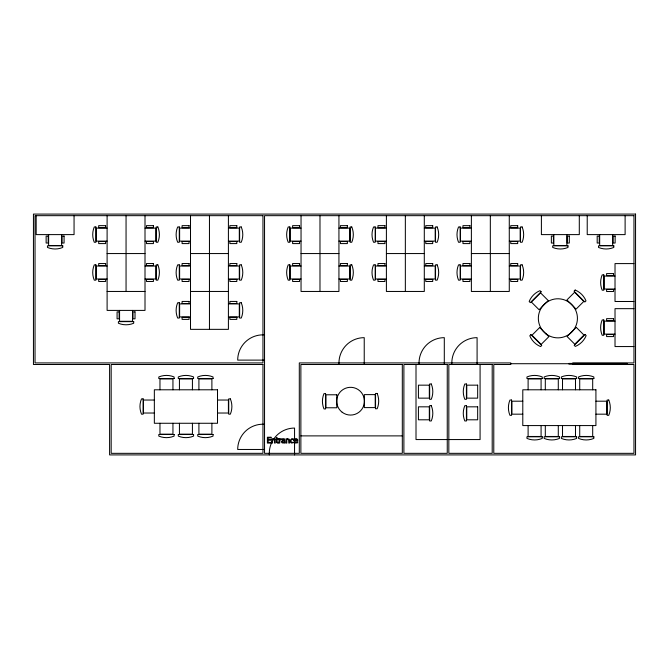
<?xml version="1.0" encoding="UTF-8"?>
<svg xmlns="http://www.w3.org/2000/svg" width="669" height="669" viewBox="0 0 669 669"><rect width="100%" height="100%" fill="white"/><g stroke="black" fill="none" stroke-linecap="round" stroke-linejoin="round"><path stroke-width="1" d="M107.107 228.121L96.211 228.121L96.211 241.099L107.107 241.099M145.006 228.121L155.894 228.121L155.894 241.099L145.006 241.099M190.506 228.121L179.618 228.121L179.618 241.099L190.506 241.099M228.405 228.121L239.301 228.121L239.301 241.099L228.405 241.099M301.042 228.121L290.145 228.121L290.145 241.099L301.042 241.099M338.932 228.121L349.828 228.121L349.828 241.099L338.932 241.099M386.398 228.121L375.501 228.121L375.501 241.099L386.398 241.099M424.297 228.121L435.193 228.121L435.193 241.099L424.297 241.099M471.377 228.121L460.481 228.121L460.481 241.099L471.377 241.099M509.276 228.121L520.173 228.121L520.173 241.099L509.276 241.099M107.107 253.559L145.006 253.559M190.506 253.559L228.405 253.559M301.042 253.559L338.932 253.559M386.398 253.559L424.297 253.559M471.377 253.559L509.276 253.559M633.969 263.594L615.02 263.594L615.02 301.493L633.969 301.493M107.107 266.019L96.211 266.019L96.211 278.998L107.107 278.998M145.006 266.019L155.894 266.019L155.894 278.998L145.006 278.998M190.506 266.019L179.618 266.019L179.618 278.998L190.506 278.998M228.405 266.019L239.301 266.019L239.301 278.998L228.405 278.998M301.042 266.019L290.145 266.019L290.145 278.998L301.042 278.998M338.932 266.019L349.828 266.019L349.828 278.998L338.932 278.998M386.398 266.019L375.501 266.019L375.501 278.998L386.398 278.998M424.297 266.019L435.193 266.019L435.193 278.998L424.297 278.998M471.377 266.019L460.481 266.019L460.481 278.998L471.377 278.998M509.276 266.019L520.173 266.019L520.173 278.998L509.276 278.998M615.02 276.054L604.132 276.054L604.132 289.033L615.02 289.033M107.107 291.458L145.006 291.458M190.506 291.458L228.405 291.458M190.506 303.918L179.618 303.918L179.618 316.897L190.506 316.897M228.405 303.918L239.301 303.918L239.301 316.897L228.405 316.897M633.969 308.66L615.02 308.66L615.02 346.559L633.969 346.559M615.02 321.12L604.132 321.12L604.132 334.099L615.02 334.099M264.539 334.851L262.959 334.851A25.263 25.263 0 0 0 237.696 360.114L264.539 360.114M510.765 363.71L572.739 363.71M154.347 400.037L143.45 400.037L143.45 413.024L154.347 413.024M217.509 400.037L228.405 400.037L228.405 413.024L217.509 413.024M522.79 401.191L511.894 401.191L511.894 414.17L522.79 414.17M595.92 401.191L606.816 401.191L606.816 414.17L595.92 414.17M264.539 424.205L262.959 424.205A25.263 25.263 0 0 0 237.696 449.468L264.539 449.468M300.874 435.887L402.312 435.887M447.252 439.558L416.009 439.558L416.009 364.505M448.832 439.558L480.083 439.558L480.083 364.505M625.114 215.669L625.114 234.61L587.223 234.61L587.223 215.669M612.653 234.61L612.653 245.506L599.675 245.506L599.675 234.61M592.692 389.793L592.692 378.897L579.714 378.897L579.714 389.793M592.692 425.576L592.692 436.472L579.714 436.472L579.714 425.576M579.295 215.669L579.295 234.61L541.397 234.61L541.397 215.669M575.491 389.793L575.491 378.897L562.512 378.897L562.512 389.793M575.491 425.576L575.491 436.472L562.512 436.472L562.512 425.576M566.835 234.61L566.835 245.506L553.857 245.506L553.857 234.61M558.289 389.793L558.289 378.897L545.31 378.897L545.31 389.793M558.289 425.576L558.289 436.472L545.31 436.472L545.31 425.576M541.087 389.793L541.087 378.897L528.109 378.897L528.109 389.793M541.087 425.576L541.087 436.472L528.109 436.472L528.109 425.576M509.276 215.669L509.276 291.458L471.377 291.458L471.377 215.669M490.327 215.669L490.327 291.458M477.089 364.505L477.089 337.661A25.263 25.263 0 0 0 451.826 362.924L451.826 364.505M444.3 364.505L444.3 337.661A25.263 25.263 0 0 0 419.037 362.924L419.037 364.505M424.297 215.669L424.297 291.458L386.398 291.458L386.398 215.669M405.347 215.669L405.347 291.458M364.229 364.505L364.229 337.661A25.263 25.263 0 0 0 338.966 362.924L338.966 364.505M338.932 215.669L338.932 291.458L301.042 291.458L301.042 215.669M319.983 215.669L319.983 291.458M294.552 454.912L294.552 428.068A25.263 25.263 0 0 0 269.289 453.331L269.289 454.912M228.405 215.669L228.405 329.349L190.506 329.349L190.506 215.669M211.889 389.793L211.889 378.897L198.91 378.897L198.91 389.793M211.889 423.268L211.889 434.164L198.91 434.164L198.91 423.268M209.456 215.669L209.456 329.349M192.421 389.793L192.421 378.897L179.434 378.897L179.434 389.793M192.421 423.268L192.421 434.164L179.434 434.164L179.434 423.268M172.945 389.793L172.945 378.897L159.966 378.897L159.966 389.793M172.945 423.268L172.945 434.164L159.966 434.164L159.966 423.268M145.006 215.669L145.006 310.408L107.107 310.408L107.107 215.669M132.546 310.408L132.546 321.296L119.567 321.296L119.567 310.408M126.056 215.669L126.056 291.458M74.058 215.669L74.058 234.61L36.168 234.61L36.168 215.669M61.607 234.61L61.607 245.506L48.628 245.506L48.628 234.61M293.984 440.403L294.276 442.259L295.221 443.029L297.646 442.803L297.646 442L295.539 442.426A1.213 1.213 0 0 1 294.912 441.908L294.703 440.963L297.73 440.963C298.474 438.245 294.126 437.718 293.984 440.403M290.287 440.353L290.58 442.293A1.689 1.689 0 0 0 291.467 443.029C297.605 442.167 287.821 443.321 291.768 439.341L293.582 439.759L293.582 438.931L291.868 438.638L290.287 440.353M281.616 441.381C280.913 443.848 284.241 442.652 284.317 443.07L285.053 443.07L284.576 438.914L281.925 438.789L281.925 439.541L283.673 439.274L284.317 440.194L282.368 440.52L281.616 441.381M282.377 441.456L282.544 442.326L283.489 442.477L284.317 441.992L284.317 440.779L282.377 441.456M294.812 439.909L294.703 440.394L297.011 440.394L296.434 439.274L294.812 439.909M541.137 291.801L530.308 302.631L529.162 301.493A19.727 19.727 0 0 1 539.992 290.664L541.137 291.801M540.544 292.863L531.362 302.037L539.072 309.739L548.246 300.565L540.544 292.863M575.173 290.045L574.027 291.182L584.857 302.012L586.002 300.874A19.727 19.727 0 0 0 575.173 290.045M530.918 334.625L529.781 335.763A19.727 19.727 0 0 0 540.611 346.592L541.748 345.455L530.918 334.625M574.621 292.244L566.919 299.946L576.093 309.12L583.803 301.418L574.621 292.244M539.682 327.509L531.98 335.219L541.154 344.393L548.864 336.691L539.682 327.509M576.26 327.342L567.086 336.524L574.788 344.226L583.97 335.052L576.26 327.342M585.024 334.458L574.194 345.288L575.332 346.425A19.727 19.727 0 0 0 586.169 335.595L585.024 334.458M279.993 439.742L279.726 443.07L278.99 443.07L278.99 438.697L279.726 438.697L279.726 439.349C281.264 437.702 281.983 439.842 279.993 439.742M273.22 438.73L272.567 439.182L271.831 438.697L271.831 443.07L272.567 443.07L272.567 439.809L273.705 439.274L274.507 440.018L274.533 443.07L275.268 443.07L275.068 439.24L273.22 438.73M287.469 438.73L286.817 439.182L286.081 438.697L286.081 443.07L286.817 443.07L286.817 439.809L287.954 439.274L288.757 440.018L288.782 443.07L289.518 443.07L289.317 439.24L287.469 438.73M278.396 442.368L277.192 442.234L277.091 439.307L278.446 439.307L278.446 438.697L277.091 438.697L277.091 437.442L276.356 437.442L275.854 439.307L276.356 439.307L276.439 442.376L277.627 443.154L278.446 443.029L278.396 442.368M635.55 214.088L33.45 214.088L33.45 364.505L109.599 364.505L109.599 454.912L635.55 454.912L635.55 214.088M262.959 215.669L35.031 215.669L35.031 362.924L262.959 362.924L262.959 215.669M633.969 215.669L264.539 215.669L264.539 453.331L299.302 453.331L299.302 362.924L510.765 362.924L510.765 364.505L493.781 364.505L493.781 453.331L633.969 453.331L633.969 364.505L572.739 364.505L572.739 362.924L633.969 362.924L633.969 215.669M105.635 225.654L98.694 225.654L98.694 227.703L105.635 227.703L105.635 225.654M153.418 225.654L146.469 225.654L146.469 227.703L153.418 227.703L153.418 225.654M189.043 225.654L182.093 225.654L182.093 227.703L189.043 227.703L189.043 225.654M236.818 225.654L229.877 225.654L229.877 227.703L236.818 227.703L236.818 225.654M299.57 225.654L292.621 225.654L292.621 227.703L299.57 227.703L299.57 225.654M347.353 225.654L340.404 225.654L340.404 227.703L347.353 227.703L347.353 225.654M384.926 225.654L377.985 225.654L377.985 227.703L384.926 227.703L384.926 225.654M432.709 225.654L425.76 225.654L425.76 227.703L432.709 227.703L432.709 225.654M469.914 225.654L462.965 225.654L462.965 227.703L469.914 227.703L469.914 225.654M517.689 225.654L510.748 225.654L510.748 227.703L517.689 227.703L517.689 225.654M95.884 226.958L94.27 226.958A19.727 19.727 0 0 0 94.27 242.27L95.884 242.27L95.884 226.958M157.842 226.958L156.228 226.958L156.228 242.27L157.842 242.27A19.727 19.727 0 0 0 157.842 226.958M179.284 226.958L177.67 226.958A19.727 19.727 0 0 0 177.67 242.27L179.284 242.27L179.284 226.958M241.241 226.958L239.627 226.958L239.627 242.27L241.241 242.27A19.727 19.727 0 0 0 241.241 226.958M289.811 226.958L288.205 226.958A19.727 19.727 0 0 0 288.205 242.27L289.811 242.27L289.811 226.958M351.769 226.958L350.163 226.958L350.163 242.27L351.769 242.27A19.727 19.727 0 0 0 351.769 226.958M375.175 226.958L373.561 226.958A19.727 19.727 0 0 0 373.561 242.27L375.175 242.27L375.175 226.958M437.133 226.958L435.519 226.958L435.519 242.27L437.133 242.27A19.727 19.727 0 0 0 437.133 226.958M460.155 226.958L458.541 226.958A19.727 19.727 0 0 0 458.541 242.27L460.155 242.27L460.155 226.958M522.113 226.958L520.499 226.958L520.499 242.27L522.113 242.27A19.727 19.727 0 0 0 522.113 226.958M48.193 236.082L46.136 236.082L46.136 243.031L48.193 243.031L48.193 236.082M64.073 236.082L62.025 236.082L62.025 243.031L64.073 243.031L64.073 236.082M553.422 236.082L551.373 236.082L551.373 243.031L553.422 243.031L553.422 236.082M569.311 236.082L567.253 236.082L567.253 243.031L569.311 243.031L569.311 236.082M599.248 236.082L597.191 236.082L597.191 243.031L599.248 243.031L599.248 236.082M615.129 236.082L613.08 236.082L613.08 243.031L615.129 243.031L615.129 236.082M105.635 241.534L98.694 241.534L98.694 243.591L105.635 243.591L105.635 241.534M153.418 241.534L146.469 241.534L146.469 243.591L153.418 243.591L153.418 241.534M189.043 241.534L182.093 241.534L182.093 243.591L189.043 243.591L189.043 241.534M236.818 241.534L229.877 241.534L229.877 243.591L236.818 243.591L236.818 241.534M299.57 241.534L292.621 241.534L292.621 243.591L299.57 243.591L299.57 241.534M347.353 241.534L340.404 241.534L340.404 243.591L347.353 243.591L347.353 241.534M384.926 241.534L377.985 241.534L377.985 243.591L384.926 243.591L384.926 241.534M432.709 241.534L425.76 241.534L425.76 243.591L432.709 243.591L432.709 241.534M469.914 241.534L462.965 241.534L462.965 243.591L469.914 243.591L469.914 241.534M517.689 241.534L510.748 241.534L510.748 243.591L517.689 243.591L517.689 241.534M62.769 245.841L47.457 245.841L47.457 247.446A19.727 19.727 0 0 0 62.769 247.446L62.769 245.841M568.006 245.841L552.686 245.841L552.686 247.446A19.727 19.727 0 0 0 568.006 247.446L568.006 245.841M613.824 245.841L598.512 245.841L598.512 247.446A19.727 19.727 0 0 0 613.824 247.446L613.824 245.841M105.635 263.544L98.694 263.544L98.694 265.601L105.635 265.601L105.635 263.544M153.418 263.544L146.469 263.544L146.469 265.601L153.418 265.601L153.418 263.544M189.043 263.544L182.093 263.544L182.093 265.601L189.043 265.601L189.043 263.544M236.818 263.544L229.877 263.544L229.877 265.601L236.818 265.601L236.818 263.544M299.57 263.544L292.621 263.544L292.621 265.601L299.57 265.601L299.57 263.544M347.353 263.544L340.404 263.544L340.404 265.601L347.353 265.601L347.353 263.544M384.926 263.544L377.985 263.544L377.985 265.601L384.926 265.601L384.926 263.544M432.709 263.544L425.76 263.544L425.76 265.601L432.709 265.601L432.709 263.544M469.914 263.544L462.965 263.544L462.965 265.601L469.914 265.601L469.914 263.544M517.689 263.544L510.748 263.544L510.748 265.601L517.689 265.601L517.689 263.544M95.884 264.849L94.27 264.849A19.727 19.727 0 0 0 94.27 280.169L95.884 280.169L95.884 264.849M157.842 264.849L156.228 264.849L156.228 280.169L157.842 280.169A19.727 19.727 0 0 0 157.842 264.849M179.284 264.849L177.67 264.849A19.727 19.727 0 0 0 177.67 280.169L179.284 280.169L179.284 264.849M241.241 264.849L239.627 264.849L239.627 280.169L241.241 280.169A19.727 19.727 0 0 0 241.241 264.849M289.811 264.849L288.205 264.849A19.727 19.727 0 0 0 288.205 280.169L289.811 280.169L289.811 264.849M351.769 264.849L350.163 264.849L350.163 280.169L351.769 280.169A19.727 19.727 0 0 0 351.769 264.849M375.175 264.849L373.561 264.849A19.727 19.727 0 0 0 373.561 280.169L375.175 280.169L375.175 264.849M437.133 264.849L435.519 264.849L435.519 280.169L437.133 280.169A19.727 19.727 0 0 0 437.133 264.849M460.155 264.849L458.541 264.849A19.727 19.727 0 0 0 458.541 280.169L460.155 280.169L460.155 264.849M522.113 264.849L520.499 264.849L520.499 280.169L522.113 280.169A19.727 19.727 0 0 0 522.113 264.849M613.557 273.579L606.607 273.579L606.607 275.636L613.557 275.636L613.557 273.579M603.798 274.884L602.184 274.884A19.727 19.727 0 0 0 602.184 290.204L603.798 290.204L603.798 274.884M105.635 279.433L98.694 279.433L98.694 281.482L105.635 281.482L105.635 279.433M153.418 279.433L146.469 279.433L146.469 281.482L153.418 281.482L153.418 279.433M189.043 279.433L182.093 279.433L182.093 281.482L189.043 281.482L189.043 279.433M236.818 279.433L229.877 279.433L229.877 281.482L236.818 281.482L236.818 279.433M299.57 279.433L292.621 279.433L292.621 281.482L299.57 281.482L299.57 279.433M347.353 279.433L340.404 279.433L340.404 281.482L347.353 281.482L347.353 279.433M384.926 279.433L377.985 279.433L377.985 281.482L384.926 281.482L384.926 279.433M432.709 279.433L425.76 279.433L425.76 281.482L432.709 281.482L432.709 279.433M469.914 279.433L462.965 279.433L462.965 281.482L469.914 281.482L469.914 279.433M517.689 279.433L510.748 279.433L510.748 281.482L517.689 281.482L517.689 279.433M613.557 289.468L606.607 289.468L606.607 291.517L613.557 291.517L613.557 289.468M189.043 301.443L182.093 301.443L182.093 303.492L189.043 303.492L189.043 301.443M236.818 301.443L229.877 301.443L229.877 303.492L236.818 303.492L236.818 301.443M179.284 302.748L177.67 302.748A19.727 19.727 0 0 0 177.67 318.059L179.284 318.059L179.284 302.748M241.241 302.748L239.627 302.748L239.627 318.059L241.241 318.059A19.727 19.727 0 0 0 241.241 302.748M119.132 311.871L117.083 311.871L117.083 318.82L119.132 318.82L119.132 311.871M135.021 311.871L132.964 311.871L132.964 318.82L135.021 318.82L135.021 311.871M189.043 317.323L182.093 317.323L182.093 319.381L189.043 319.381L189.043 317.323M236.818 317.323L229.877 317.323L229.877 319.381L236.818 319.381L236.818 317.323M613.557 318.645L606.607 318.645L606.607 320.702L613.557 320.702L613.557 318.645M603.798 319.949L602.184 319.949A19.727 19.727 0 0 0 602.184 335.269L603.798 335.269L603.798 319.949M133.716 321.63L118.396 321.63L118.396 323.244A19.727 19.727 0 0 0 133.716 323.244L133.716 321.63M613.557 334.533L606.607 334.533L606.607 336.582L613.557 336.582L613.557 334.533M627.104 363.418L568.934 363.418L568.934 364.028L627.104 364.028L627.104 363.418M262.959 364.505L111.179 364.505L111.179 453.331L262.959 453.331L262.959 364.505M402.312 364.505L300.874 364.505L300.874 453.331L402.312 453.331L402.312 364.505M447.252 364.505L403.892 364.505L403.892 453.331L447.252 453.331L447.252 364.505M492.2 364.505L448.832 364.505L448.832 453.331L492.2 453.331L492.2 364.505M174.116 378.562L158.796 378.562L158.796 376.956A19.727 19.727 0 0 1 174.116 376.956L174.116 378.562M193.584 378.562L178.272 378.562L178.272 376.956A19.727 19.727 0 0 1 193.584 376.956L193.584 378.562M213.06 378.562L197.74 378.562L197.74 376.956A19.727 19.727 0 0 1 213.06 376.956L213.06 378.562M542.258 378.562L526.946 378.562L526.946 376.956A19.727 19.727 0 0 1 542.258 376.956L542.258 378.562M559.46 378.562L544.14 378.562L544.14 376.956A19.727 19.727 0 0 1 559.46 376.956L559.46 378.562M576.661 378.562L561.341 378.562L561.341 376.956A19.727 19.727 0 0 1 576.661 376.956L576.661 378.562M593.863 378.562L578.543 378.562L578.543 376.956A19.727 19.727 0 0 1 593.863 376.956L593.863 378.562M431.262 383.989L429.657 383.989L429.657 399.309L431.262 399.309A19.727 19.727 0 0 0 431.262 383.989M466.435 383.989L464.821 383.989A19.727 19.727 0 0 0 464.821 399.309L466.435 399.309L466.435 383.989M429.322 385.16L418.426 385.16L418.426 398.139L429.322 398.139L429.322 385.16M477.666 385.16L466.77 385.16L466.77 398.139L477.666 398.139L477.666 385.16M217.509 389.793L154.347 389.793L154.347 423.268L217.509 423.268L217.509 389.793M595.92 389.793L522.79 389.793L522.79 425.576L595.92 425.576L595.92 389.793M377.157 393.456L375.543 393.456L375.543 408.767L377.157 408.767A19.727 19.727 0 0 0 377.157 393.456M325.577 393.623L323.972 393.623A19.727 19.727 0 0 0 323.972 408.935L325.577 408.935L325.577 393.623M375.217 394.618L364.321 394.618L364.321 407.605L375.217 407.605L375.217 394.618M336.808 394.785L325.912 394.785L325.912 407.772L336.808 407.772L336.808 394.785M143.124 398.875L141.51 398.875A19.727 19.727 0 0 0 141.51 414.186L143.124 414.186L143.124 398.875M230.345 398.875L228.731 398.875L228.731 414.186L230.345 414.186A19.727 19.727 0 0 0 230.345 398.875M511.559 400.029L509.954 400.029A19.727 19.727 0 0 0 509.954 415.34L511.559 415.34L511.559 400.029M608.757 400.029L607.151 400.029L607.151 415.34L608.757 415.34A19.727 19.727 0 0 0 608.757 400.029M431.262 405.657L429.657 405.657L429.657 420.977L431.262 420.977A19.727 19.727 0 0 0 431.262 405.657M466.435 405.657L464.821 405.657A19.727 19.727 0 0 0 464.821 420.977L466.435 420.977L466.435 405.657M429.322 406.827L418.426 406.827L418.426 419.806L429.322 419.806L429.322 406.827M477.666 406.827L466.77 406.827L466.77 419.806L477.666 419.806L477.666 406.827M174.116 434.499L158.796 434.499L158.796 436.104A19.727 19.727 0 0 0 174.116 436.104L174.116 434.499M193.584 434.499L178.272 434.499L178.272 436.104A19.727 19.727 0 0 0 193.584 436.104L193.584 434.499M213.06 434.499L197.74 434.499L197.74 436.104A19.727 19.727 0 0 0 213.06 436.104L213.06 434.499M542.258 436.798L526.946 436.798L526.946 438.412A19.727 19.727 0 0 0 542.258 438.412L542.258 436.798M559.46 436.798L544.14 436.798L544.14 438.412A19.727 19.727 0 0 0 559.46 438.412L559.46 436.798M576.661 436.798L561.341 436.798L561.341 438.412A19.727 19.727 0 0 0 576.661 438.412L576.661 436.798M593.863 436.798L578.543 436.798L578.543 438.412A19.727 19.727 0 0 0 593.863 438.412L593.863 436.798M271.037 437.242L267.391 437.242L267.391 443.07L271.037 443.07L271.037 442.385L268.169 442.385L268.169 440.219L270.845 440.219L270.845 439.525L268.169 439.525L268.169 437.927L271.037 437.927L271.037 437.242M342.185 412.255A13.873 13.873 0 0 0 364.329 402.922A13.873 13.873 0 0 0 345.179 388.405A13.873 13.873 0 0 0 342.185 412.255M546.088 333.898A19.543 19.543 0 0 0 577.28 320.752A19.543 19.543 0 0 0 550.303 300.306A19.543 19.543 0 0 0 546.088 333.898"/></g></svg>
